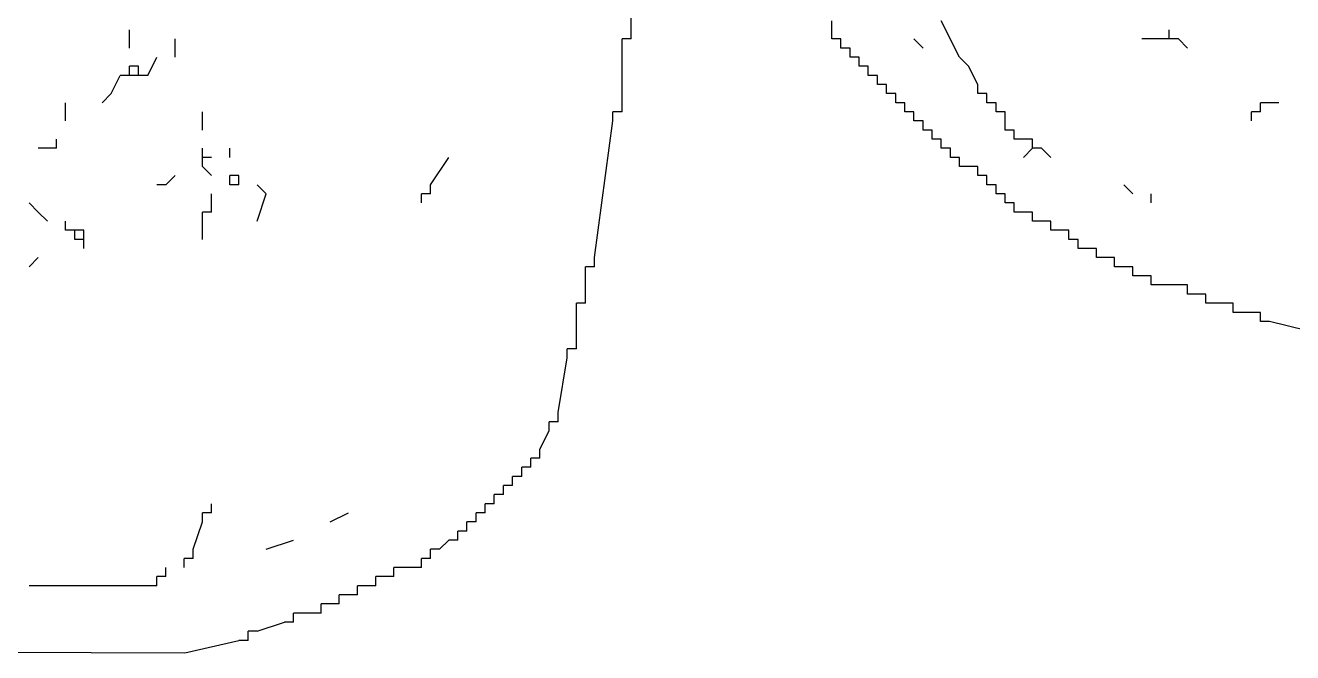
# Model space of a CAD drawing. Extents: x 0.03 to 8.61, y 0.04 to 5.34.
# Drawn here: x 2.468 to 3.441, y 0.04 to 0.522 of the extents above; entities that cross this region are included whole.
import ezdxf

# ---------------------------------------------------------------- set-up
doc = ezdxf.new("R2010")
doc.units = 0

msp = doc.modelspace()

# ---------------------------------------------------------------- linework, layer by layer
at = {"color": 3, "linetype": 'CONTINUOUS'}
for p, q in [((2.933, 0.518), (2.933, 0.539)), ((2.933, 0.511), (2.933, 0.518)), ((2.933, 0.511), (2.926, 0.511)), ((2.926, 0.504), (2.926, 0.511)), ((3.157, 0.504), (3.15, 0.511)), ((3.36, 0.504), (3.353, 0.511)), ((2.926, 0.462), (2.926, 0.504)), ((3.192, 0.49), (3.185, 0.497)), ((3.206, 0.462), (3.206, 0.469)), ((2.926, 0.455), (2.926, 0.462)), ((3.213, 0.462), (3.206, 0.462)), ((3.213, 0.455), (3.213, 0.462)), ((3.423, 0.462), (3.416, 0.462)), ((3.416, 0.455), (3.416, 0.462)), ((3.43, 0.462), (3.423, 0.462)), ((2.905, 0.343), (2.919, 0.448)), ((2.926, 0.455), (2.919, 0.455)), ((2.919, 0.448), (2.919, 0.455)), ((3.22, 0.448), (3.22, 0.455)), ((3.416, 0.455), (3.409, 0.455)), ((3.409, 0.448), (3.409, 0.455)), ((3.227, 0.434), (3.227, 0.441)), ((3.241, 0.434), (3.234, 0.434)), ((3.241, 0.427), (3.241, 0.434)), ((2.779, 0.399), (2.793, 0.42)), ((3.248, 0.427), (3.241, 0.427)), ((3.255, 0.42), (3.248, 0.427)), ((2.576, 0.399), (2.583, 0.406)), ((2.653, 0.392), (2.646, 0.399)), ((2.779, 0.392), (2.779, 0.399)), ((3.318, 0.392), (3.311, 0.399)), ((2.646, 0.371), (2.653, 0.392)), ((2.779, 0.392), (2.772, 0.392)), ((2.772, 0.385), (2.772, 0.392)), ((3.332, 0.385), (3.332, 0.392)), ((2.905, 0.336), (2.905, 0.343)), ((2.898, 0.329), (2.898, 0.336)), ((2.898, 0.315), (2.898, 0.329)), ((2.898, 0.308), (2.898, 0.315)), ((2.898, 0.308), (2.891, 0.308)), ((2.891, 0.301), (2.891, 0.308)), ((2.891, 0.28), (2.891, 0.301)), ((2.891, 0.273), (2.884, 0.273)), ((2.884, 0.266), (2.884, 0.273)), ((2.891, 0.273), (2.891, 0.28)), ((2.877, 0.224), (2.884, 0.266)), ((2.877, 0.217), (2.877, 0.224)), ((2.877, 0.217), (2.87, 0.217)), ((2.863, 0.196), (2.87, 0.21)), ((2.863, 0.189), (2.863, 0.196)), ((2.863, 0.189), (2.856, 0.189)), ((2.856, 0.182), (2.856, 0.189)), ((2.856, 0.182), (2.849, 0.182)), ((2.842, 0.168), (2.835, 0.168)), ((2.835, 0.161), (2.835, 0.168)), ((2.849, 0.175), (2.842, 0.175)), ((2.842, 0.168), (2.842, 0.175)), ((2.835, 0.161), (2.828, 0.161)), ((2.828, 0.154), (2.828, 0.161)), ((2.821, 0.147), (2.814, 0.147)), ((2.814, 0.14), (2.814, 0.147)), ((2.828, 0.154), (2.821, 0.154)), ((2.821, 0.147), (2.821, 0.154)), ((2.814, 0.14), (2.807, 0.14)), ((2.807, 0.133), (2.807, 0.14)), ((2.807, 0.133), (2.8, 0.133)), ((2.8, 0.126), (2.8, 0.133)), ((2.786, 0.119), (2.793, 0.126)), ((2.8, 0.126), (2.793, 0.126)), ((2.744, 0.098), (2.737, 0.098)), ((2.751, 0.098), (2.744, 0.098)), ((2.758, 0.105), (2.751, 0.105)), ((2.751, 0.098), (2.751, 0.105)), ((2.709, 0.077), (2.709, 0.084)), ((2.681, 0.07), (2.674, 0.07)), ((2.674, 0.063), (2.674, 0.07)), ((2.702, 0.077), (2.695, 0.077)), ((2.695, 0.07), (2.695, 0.077)), ((2.709, 0.077), (2.702, 0.077)), ((2.646, 0.056), (2.667, 0.063)), ((2.639, 0.049), (2.632, 0.049)), ((2.646, 0.056), (2.639, 0.056)), ((2.639, 0.049), (2.639, 0.056))]:
    msp.add_line(p, q, dxfattribs=at)
at = {"color": 7, "linetype": 'CONTINUOUS'}
for p, q in [((2.548, 0.504), (2.548, 0.518)), ((3.087, 0.518), (3.087, 0.525)), ((3.087, 0.511), (3.087, 0.518)), ((2.583, 0.497), (2.583, 0.511)), ((3.094, 0.511), (3.087, 0.511)), ((3.094, 0.504), (3.094, 0.511)), ((2.562, 0.483), (2.569, 0.497)), ((3.101, 0.504), (3.094, 0.504)), ((3.108, 0.497), (3.101, 0.497)), ((2.555, 0.49), (2.548, 0.49)), ((2.548, 0.483), (2.548, 0.49)), ((2.555, 0.483), (2.555, 0.49)), ((3.115, 0.49), (3.108, 0.49)), ((3.199, 0.476), (3.192, 0.49)), ((2.534, 0.469), (2.541, 0.483)), ((2.548, 0.483), (2.541, 0.483)), ((2.555, 0.483), (2.548, 0.483)), ((2.562, 0.483), (2.555, 0.483)), ((3.122, 0.483), (3.115, 0.483)), ((2.527, 0.462), (2.534, 0.469)), ((3.129, 0.476), (3.122, 0.476)), ((3.136, 0.469), (3.129, 0.469)), ((3.199, 0.469), (3.199, 0.476)), ((3.206, 0.469), (3.199, 0.469)), ((2.499, 0.448), (2.499, 0.462)), ((3.143, 0.462), (3.136, 0.462)), ((2.604, 0.441), (2.604, 0.455)), ((3.15, 0.455), (3.143, 0.455)), ((3.157, 0.448), (3.15, 0.448)), ((3.22, 0.455), (3.213, 0.455)), ((3.22, 0.441), (3.22, 0.448)), ((3.164, 0.441), (3.157, 0.441)), ((3.227, 0.441), (3.22, 0.441)), ((2.492, 0.427), (2.492, 0.434)), ((3.171, 0.434), (3.164, 0.434)), ((3.234, 0.434), (3.227, 0.434)), ((2.485, 0.427), (2.478, 0.427)), ((2.492, 0.427), (2.485, 0.427)), ((2.604, 0.42), (2.604, 0.427)), ((2.611, 0.42), (2.604, 0.42)), ((2.604, 0.413), (2.604, 0.42)), ((2.625, 0.42), (2.625, 0.427)), ((3.178, 0.427), (3.171, 0.427)), ((3.185, 0.42), (3.178, 0.42)), ((3.234, 0.42), (3.241, 0.427)), ((2.611, 0.406), (2.604, 0.413)), ((3.192, 0.413), (3.185, 0.413)), ((2.576, 0.399), (2.569, 0.399)), ((2.632, 0.406), (2.625, 0.406)), ((2.625, 0.399), (2.625, 0.406)), ((2.632, 0.399), (2.625, 0.399)), ((2.632, 0.399), (2.632, 0.406)), ((3.206, 0.406), (3.199, 0.406)), ((3.213, 0.399), (3.206, 0.399)), ((2.611, 0.385), (2.611, 0.392)), ((3.22, 0.392), (3.213, 0.392)), ((2.478, 0.378), (2.471, 0.385)), ((2.611, 0.378), (2.611, 0.385)), ((3.227, 0.385), (3.22, 0.385)), ((2.485, 0.371), (2.478, 0.378)), ((2.499, 0.364), (2.499, 0.371)), ((2.611, 0.378), (2.604, 0.378)), ((2.604, 0.371), (2.604, 0.378)), ((2.604, 0.357), (2.604, 0.371)), ((3.234, 0.378), (3.227, 0.378)), ((3.248, 0.371), (3.241, 0.371)), ((2.506, 0.364), (2.499, 0.364)), ((2.513, 0.364), (2.506, 0.364)), ((2.506, 0.357), (2.506, 0.364)), ((2.513, 0.357), (2.513, 0.364)), ((3.262, 0.364), (3.255, 0.364)), ((2.513, 0.357), (2.506, 0.357)), ((2.513, 0.35), (2.513, 0.357)), ((3.276, 0.357), (3.269, 0.357)), ((2.471, 0.336), (2.478, 0.343)), ((3.283, 0.35), (3.276, 0.35)), ((3.29, 0.35), (3.283, 0.35)), ((3.297, 0.343), (3.29, 0.343)), ((3.304, 0.343), (3.297, 0.343)), ((2.905, 0.336), (2.898, 0.336)), ((3.311, 0.336), (3.304, 0.336)), ((3.318, 0.336), (3.311, 0.336)), ((3.325, 0.329), (3.318, 0.329)), ((3.332, 0.329), (3.325, 0.329)), ((3.332, 0.322), (3.332, 0.329)), ((3.339, 0.322), (3.332, 0.322)), ((3.353, 0.322), (3.339, 0.322)), ((3.36, 0.322), (3.353, 0.322)), ((3.36, 0.315), (3.36, 0.322)), ((3.374, 0.315), (3.367, 0.315)), ((3.381, 0.308), (3.374, 0.308)), ((3.388, 0.308), (3.381, 0.308)), ((3.395, 0.308), (3.388, 0.308)), ((3.395, 0.301), (3.395, 0.308)), ((3.409, 0.301), (3.402, 0.301)), ((3.416, 0.301), (3.409, 0.301)), ((3.416, 0.294), (3.416, 0.301)), ((3.423, 0.294), (3.416, 0.294)), ((3.451, 0.287), (3.423, 0.294)), ((2.87, 0.21), (2.87, 0.217)), ((2.849, 0.175), (2.849, 0.182)), ((2.611, 0.147), (2.604, 0.147)), ((2.604, 0.14), (2.604, 0.147)), ((2.611, 0.147), (2.611, 0.154)), ((2.702, 0.14), (2.716, 0.147)), ((2.597, 0.119), (2.604, 0.14)), ((2.597, 0.112), (2.597, 0.119)), ((2.653, 0.119), (2.674, 0.126)), ((2.786, 0.119), (2.779, 0.119)), ((2.779, 0.112), (2.779, 0.119)), ((2.597, 0.112), (2.59, 0.112)), ((2.59, 0.105), (2.59, 0.112)), ((2.779, 0.112), (2.772, 0.112)), ((2.772, 0.105), (2.772, 0.112)), ((2.576, 0.098), (2.569, 0.098)), ((2.569, 0.091), (2.569, 0.098)), ((2.576, 0.098), (2.576, 0.105)), ((2.737, 0.091), (2.737, 0.098)), ((2.765, 0.105), (2.758, 0.105)), ((2.772, 0.105), (2.765, 0.105)), ((2.562, 0.091), (2.471, 0.091)), ((2.569, 0.091), (2.562, 0.091)), ((2.73, 0.091), (2.723, 0.091)), ((2.723, 0.084), (2.723, 0.091)), ((2.737, 0.091), (2.73, 0.091)), ((2.716, 0.084), (2.709, 0.084)), ((2.723, 0.084), (2.716, 0.084)), ((2.688, 0.07), (2.681, 0.07)), ((2.695, 0.07), (2.688, 0.07)), ((2.59062, 0.03953), (2.632, 0.049)), ((2.0643, 0.0406), (2.59062, 0.03953))]:
    msp.add_line(p, q, dxfattribs=at)
at = {"color": 12, "linetype": 'CONTINUOUS'}
for p, q in [((3.185, 0.497), (3.171, 0.525)), ((3.346, 0.511), (3.346, 0.518)), ((3.339, 0.511), (3.325, 0.511)), ((3.346, 0.511), (3.339, 0.511)), ((3.353, 0.511), (3.346, 0.511))]:
    msp.add_line(p, q, dxfattribs=at)
at = {"color": 8, "linetype": 'CONTINUOUS'}
for p, q in [((3.101, 0.497), (3.101, 0.504)), ((3.108, 0.49), (3.108, 0.497)), ((3.115, 0.483), (3.115, 0.49)), ((3.122, 0.476), (3.122, 0.483)), ((3.129, 0.469), (3.129, 0.476)), ((3.136, 0.462), (3.136, 0.469)), ((3.143, 0.455), (3.143, 0.462)), ((3.15, 0.448), (3.15, 0.455)), ((3.157, 0.441), (3.157, 0.448)), ((3.164, 0.434), (3.164, 0.441)), ((3.171, 0.427), (3.171, 0.434)), ((3.178, 0.42), (3.178, 0.427)), ((3.185, 0.413), (3.185, 0.42)), ((3.199, 0.406), (3.199, 0.413)), ((3.206, 0.399), (3.206, 0.406)), ((3.213, 0.392), (3.213, 0.399)), ((3.22, 0.385), (3.22, 0.392)), ((3.227, 0.378), (3.227, 0.385)), ((3.241, 0.371), (3.241, 0.378)), ((3.255, 0.364), (3.255, 0.371)), ((3.269, 0.357), (3.269, 0.364)), ((3.276, 0.35), (3.276, 0.357)), ((3.29, 0.343), (3.29, 0.35)), ((3.304, 0.336), (3.304, 0.343)), ((3.318, 0.329), (3.318, 0.336)), ((3.374, 0.308), (3.374, 0.315)), ((2.674, 0.063), (2.667, 0.063))]:
    msp.add_line(p, q, dxfattribs=at)
at = {"color": 5, "linetype": 'CONTINUOUS'}
for p, q in [((3.199, 0.413), (3.192, 0.413)), ((3.241, 0.378), (3.234, 0.378)), ((3.255, 0.371), (3.248, 0.371)), ((3.269, 0.364), (3.262, 0.364)), ((3.367, 0.315), (3.36, 0.315)), ((3.402, 0.301), (3.395, 0.301))]:
    msp.add_line(p, q, dxfattribs=at)

doc.saveas('drawing.dxf')
